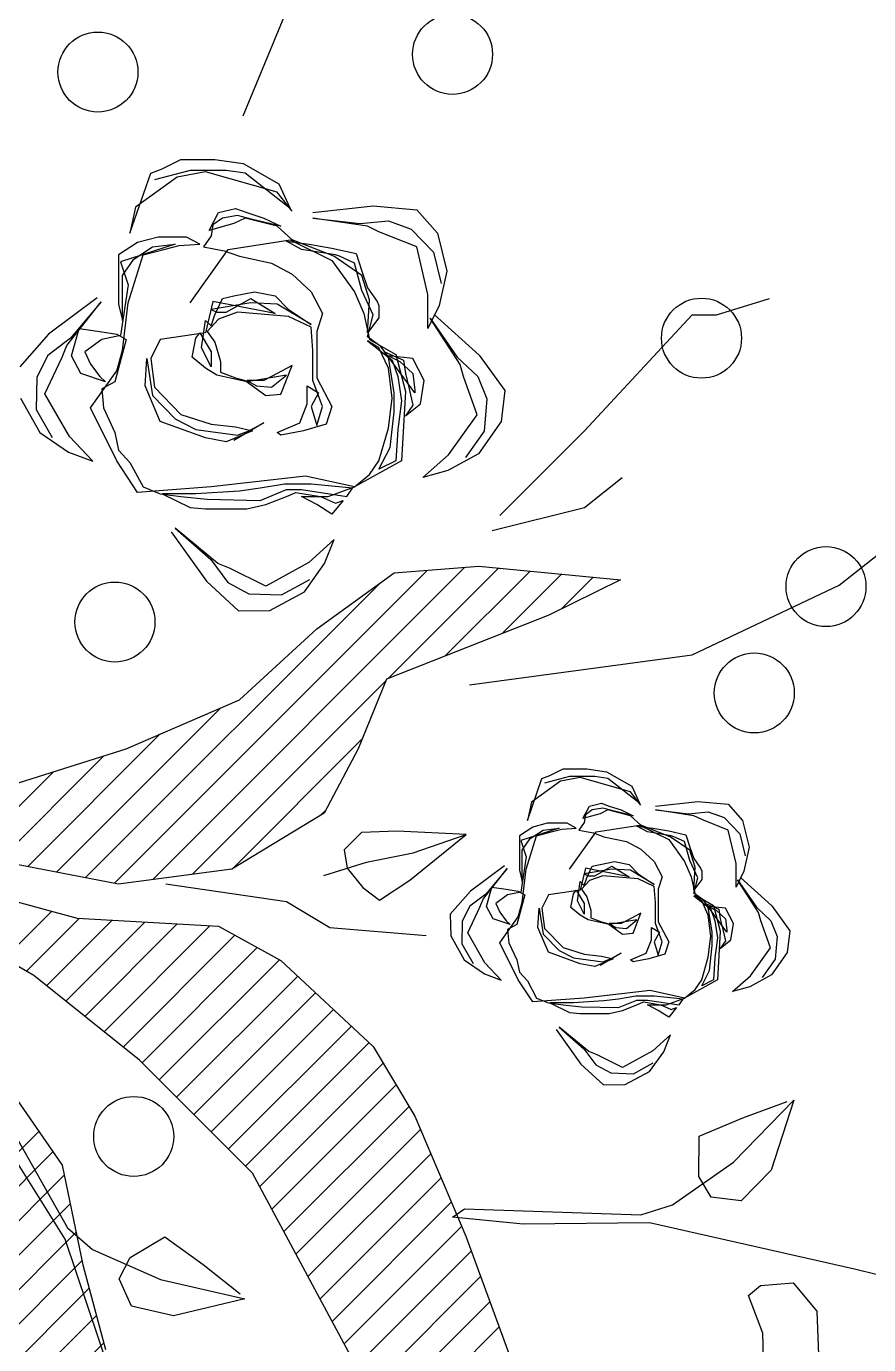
# Model space of a CAD drawing. Header units: inches. Extents: x 2744 to 7136, y -4349 to -2068.
# Drawn here: x 5935.361 to 5937.244, y -3870.864 to -3867.919 of the extents above; entities that cross this region are included whole.
import ezdxf

# ---------------------------------------------------------------- set-up
doc = ezdxf.new("R2010")
doc.units = ezdxf.units.IN
doc.header["$MEASUREMENT"] = 0
doc.layers.add('TREE', color=3, linetype='Continuous')

# ---------------------------------------------------------------- blocks, each defined once
blk = doc.blocks.new('06')
at = {"layer": 'TREE', "color": 97, "true_color": 0x446a2a}
for p, q in [((399.58479, 40.71918), (399.60926, 40.77834)), ((399.76026, 40.64535), (399.77984, 40.65142)), ((399.71133, 40.60237), (399.75117, 40.64535)), ((399.75117, 40.64535), (399.76026, 40.64535)), ((399.67987, 40.57102), (399.71133, 40.60237)), ((399.71133, 40.57406), (399.72531, 40.58518)), ((399.67707, 40.56546), (399.71133, 40.57406)), ((399.67218, 40.55232), (399.72461, 40.54726)), ((399.8057, 40.54524), (399.82038, 40.55687)), ((399.53712, 40.4348), (399.6531, 40.55078)), ((399.55128, 40.43618), (399.66701, 40.5519)), ((399.63845, 40.51056), (399.67951, 40.55161)), ((399.6596, 40.51892), (399.69117, 40.55048)), ((399.68075, 40.52728), (399.70283, 40.54936)), ((399.70266, 40.5364), (399.7145, 40.54823)), ((399.52639, 40.43686), (399.63565, 40.54612)), ((399.72461, 40.54726), (399.69804, 40.53411)), ((399.75117, 40.51945), (399.8057, 40.54524)), ((399.69804, 40.53411), (399.63792, 40.51035)), ((399.5834, 40.50276), (399.61206, 40.52906)), ((399.66868, 40.50832), (399.75117, 40.51945)), ((399.56603, 40.43813), (399.6377, 40.50981)), ((399.63792, 40.51035), (399.62744, 40.48456)), ((399.51566, 40.43892), (399.57652, 40.49978)), ((399.54145, 40.48456), (399.5834, 40.50276)), ((399.50494, 40.44098), (399.55392, 40.48997)), ((399.49951, 40.47141), (399.54145, 40.48456)), ((399.58098, 40.4403), (399.62894, 40.48825)), ((399.62744, 40.48456), (399.61485, 40.46079)), ((399.49421, 40.44305), (399.5331, 40.48194)), ((399.48348, 40.44511), (399.51448, 40.47611)), ((399.61485, 40.46079), (399.5806, 40.44006)), ((399.61338, 40.4599), (399.61551, 40.46203)), ((399.62871, 40.45364), (399.62228, 40.4472)), ((399.64193, 40.45403), (399.62871, 40.45364)), ((399.66743, 40.45289), (399.64193, 40.45403)), ((399.64653, 40.43588), (399.66743, 40.45289)), ((399.64779, 40.44605), (399.66743, 40.45289)), ((399.53865, 40.4345), (399.48343, 40.44512)), ((399.62228, 40.4472), (399.62339, 40.44038)), ((399.63051, 40.44257), (399.64779, 40.44605)), ((399.5806, 40.44006), (399.53865, 40.4345)), ((399.61471, 40.43761), (399.63051, 40.44257)), ((399.62339, 40.44038), (399.62911, 40.43325)), ((399.63527, 40.42854), (399.64653, 40.43588)), ((399.48622, 40.43197), (399.52327, 40.42186)), ((399.60087, 40.42793), (399.55613, 40.4345)), ((399.62911, 40.43325), (399.63527, 40.42854)), ((399.66903, 40.43182), (399.66155, 40.42334)), ((399.61695, 40.41832), (399.60087, 40.42793)), ((399.66884, 40.4263), (399.66601, 40.42073)), ((399.4964, 40.40687), (399.51394, 40.42441)), ((399.5045, 40.40218), (399.52413, 40.42181)), ((399.51194, 40.39683), (399.53622, 40.42111)), ((399.51904, 40.39114), (399.54831, 40.42041)), ((399.52327, 40.42186), (399.57571, 40.41883)), ((399.66155, 40.42334), (399.66174, 40.41527)), ((399.66601, 40.42073), (399.66585, 40.41233)), ((399.5072, 40.40062), (399.47574, 40.41883)), ((399.52614, 40.38545), (399.5604, 40.41971)), ((399.53324, 40.37977), (399.57249, 40.41901)), ((399.57571, 40.41883), (399.59878, 40.40619)), ((399.6526, 40.41529), (399.61695, 40.41832)), ((399.54034, 40.37408), (399.58177, 40.4155)), ((399.54734, 40.36828), (399.59003, 40.41098)), ((399.66174, 40.41527), (399.66674, 40.40637)), ((399.66585, 40.41233), (399.66999, 40.40505)), ((399.55373, 40.36189), (399.59829, 40.40645)), ((399.59878, 40.40619), (399.63303, 40.37433)), ((399.66674, 40.40637), (399.67422, 40.40125)), ((399.54634, 40.36927), (399.5072, 40.40062)), ((399.56012, 40.35549), (399.60502, 40.40038)), ((399.56652, 40.34909), (399.61164, 40.39422)), ((399.57291, 40.3427), (399.61827, 40.38806)), ((399.5793, 40.3363), (399.6249, 40.38189)), ((399.48902, 40.3718), (399.51768, 40.33034)), ((399.58569, 40.3299), (399.63152, 40.37573)), ((399.63303, 40.37433), (399.64841, 40.34854)), ((399.58829, 40.32731), (399.54634, 40.36927)), ((399.59095, 40.32237), (399.63672, 40.36814)), ((399.48753, 40.36402), (399.51968, 40.30709)), ((399.59542, 40.31405), (399.6415, 40.36013)), ((399.59989, 40.30573), (399.64628, 40.35212)), ((399.76654, 40.33149), (399.78886, 40.35438)), ((399.78886, 40.35438), (399.78052, 40.32853)), ((399.64841, 40.34854), (399.66729, 40.30405)), ((399.75384, 40.34112), (399.77004, 40.34785)), ((399.47713, 40.31086), (399.50907, 40.3428)), ((399.51881, 40.30287), (399.49395, 40.34249)), ((399.60436, 40.29741), (399.65052, 40.34357)), ((399.75368, 40.32613), (399.75384, 40.34112)), ((399.47848, 40.29942), (399.51429, 40.33524)), ((399.60883, 40.2891), (399.65433, 40.33459)), ((399.51768, 40.33034), (399.52537, 40.29343)), ((399.74388, 40.31567), (399.76654, 40.33149)), ((399.78052, 40.32853), (399.76936, 40.31709)), ((399.47983, 40.28798), (399.51846, 40.32661)), ((399.62744, 40.25449), (399.58829, 40.32731)), ((399.61331, 40.28078), (399.65814, 40.32561)), ((399.75827, 40.31848), (399.75368, 40.32613)), ((399.76936, 40.31709), (399.75827, 40.31848)), ((399.48118, 40.27654), (399.52066, 40.31603)), ((399.61778, 40.27246), (399.66195, 40.31663)), ((399.66233, 40.31112), (399.66689, 40.31415)), ((399.66689, 40.31415), (399.73223, 40.31196)), ((399.73223, 40.31196), (399.74388, 40.31567)), ((399.68862, 40.30842), (399.66233, 40.31112)), ((399.73539, 40.30902), (399.68862, 40.30842)), ((399.81139, 40.29182), (399.73539, 40.30902)), ((399.48133, 40.26391), (399.52287, 40.30545)), ((399.51968, 40.30709), (399.5289, 40.29908)), ((399.54294, 40.29616), (399.55582, 40.30382)), ((399.55582, 40.30382), (399.57, 40.29349)), ((399.62225, 40.26414), (399.66576, 40.30765)), ((399.66729, 40.30405), (399.68546, 40.25449)), ((399.5437, 40.22902), (399.51881, 40.30287)), ((399.5289, 40.29908), (399.55422, 40.28797)), ((399.62672, 40.25583), (399.66934, 40.29844)), ((399.48133, 40.25112), (399.52507, 40.29486)), ((399.52537, 40.29343), (399.53376, 40.26208)), ((399.5388, 40.28826), (399.54294, 40.29616)), ((399.57, 40.29349), (399.58367, 40.28269)), ((399.63147, 40.24779), (399.67277, 40.28909)), ((399.85147, 40.28185), (399.81139, 40.29182)), ((399.48133, 40.23833), (399.52771, 40.2847)), ((399.54338, 40.27806), (399.5388, 40.28826)), ((399.55422, 40.28797), (399.58537, 40.28083)), ((399.7721, 40.282), (399.77652, 40.28572)), ((399.77652, 40.28572), (399.7887, 40.28668)), ((399.7887, 40.28668), (399.79743, 40.27627)), ((399.58537, 40.28083), (399.55896, 40.27449)), ((399.63628, 40.23981), (399.6762, 40.27973)), ((399.77739, 40.26808), (399.7721, 40.282)), ((399.48084, 40.22505), (399.53041, 40.27462)), ((399.55896, 40.27449), (399.54338, 40.27806)), ((399.79743, 40.27627), (399.79803, 40.26001)), ((399.64109, 40.23182), (399.67964, 40.27037)), ((399.47964, 40.21106), (399.53311, 40.26453)), ((399.77765, 40.25887), (399.77739, 40.26808))]:
    blk.add_line(p, q, dxfattribs=at)
at = {"layer": 'TREE', "color": 30, "true_color": 0xef731a}
for p, q in [((399.55054, 40.69794), (399.55473, 40.69946)), ((399.56522, 40.69895), (399.55194, 40.69541)), ((399.55473, 40.69946), (399.56172, 40.703)), ((399.56172, 40.703), (399.57431, 40.703)), ((399.5785, 40.69895), (399.56522, 40.69895)), ((399.57431, 40.703), (399.58479, 40.70148)), ((399.58549, 40.69794), (399.5785, 40.69895)), ((399.58479, 40.70148), (399.59808, 40.69389)), ((399.54285, 40.67569), (399.55054, 40.69794)), ((399.56033, 40.69642), (399.54495, 40.6853)), ((399.57081, 40.69844), (399.56033, 40.69642)), ((399.59738, 40.69086), (399.57081, 40.69844)), ((399.60227, 40.68479), (399.58549, 40.69794)), ((399.60297, 40.68378), (399.59738, 40.69086)), ((399.59808, 40.69389), (399.60227, 40.68479)), ((399.54495, 40.6853), (399.54285, 40.67569)), ((399.57571, 40.68328), (399.582, 40.68479)), ((399.582, 40.68479), (399.58619, 40.68328)), ((399.61066, 40.68328), (399.63303, 40.6858)), ((399.63303, 40.6858), (399.64911, 40.68429)), ((399.64911, 40.68429), (399.6568, 40.67569)), ((399.57221, 40.6767), (399.57571, 40.68328)), ((399.5771, 40.68125), (399.57361, 40.67872)), ((399.5827, 40.68226), (399.5771, 40.68125)), ((399.58549, 40.68125), (399.5813, 40.67923)), ((399.58829, 40.68075), (399.5827, 40.68226)), ((399.59738, 40.67822), (399.58549, 40.68125)), ((399.58619, 40.68328), (399.59248, 40.68125)), ((399.59878, 40.67822), (399.58829, 40.68075)), ((399.59248, 40.68125), (399.59878, 40.67822)), ((399.61066, 40.68125), (399.62814, 40.67923)), ((399.63093, 40.67822), (399.61066, 40.68125)), ((399.62814, 40.67923), (399.63862, 40.68024)), ((399.63862, 40.68024), (399.64701, 40.67721)), ((399.57291, 40.67468), (399.57011, 40.67063)), ((399.5813, 40.67923), (399.57221, 40.6767)), ((399.57361, 40.67872), (399.57291, 40.67468)), ((399.60297, 40.67316), (399.59738, 40.67822)), ((399.63513, 40.6762), (399.63093, 40.67822)), ((399.64911, 40.67063), (399.63513, 40.6762)), ((399.64701, 40.67721), (399.6554, 40.66861)), ((399.6568, 40.67569), (399.66029, 40.66153)), ((399.54565, 40.67215), (399.53865, 40.6676)), ((399.55963, 40.67165), (399.53935, 40.66507)), ((399.54425, 40.66608), (399.55124, 40.67063)), ((399.55334, 40.67417), (399.54565, 40.67215)), ((399.54774, 40.6676), (399.55543, 40.66962)), ((399.55124, 40.67063), (399.55963, 40.67165)), ((399.56382, 40.67417), (399.55334, 40.67417)), ((399.55543, 40.66962), (399.56103, 40.67114)), ((399.56103, 40.67114), (399.56872, 40.67165)), ((399.56872, 40.67165), (399.56382, 40.67417)), ((399.56522, 40.6499), (399.5792, 40.66962)), ((399.57011, 40.67063), (399.5778, 40.66912)), ((399.5792, 40.66962), (399.60227, 40.67316)), ((399.60087, 40.67266), (399.60926, 40.67165)), ((399.60647, 40.66962), (399.60087, 40.67266)), ((399.60227, 40.67316), (399.61765, 40.66558)), ((399.61835, 40.6671), (399.60297, 40.67316)), ((399.61905, 40.6676), (399.60647, 40.66962)), ((399.60926, 40.67165), (399.61765, 40.67013)), ((399.61765, 40.67013), (399.62674, 40.66811)), ((399.6533, 40.65294), (399.64911, 40.67063)), ((399.53865, 40.6676), (399.53865, 40.66153)), ((399.53935, 40.66507), (399.54215, 40.65648)), ((399.54005, 40.66002), (399.54425, 40.66608)), ((399.54215, 40.6499), (399.54774, 40.6676)), ((399.5778, 40.66912), (399.5834, 40.6671)), ((399.5834, 40.6671), (399.59528, 40.66457)), ((399.61765, 40.66558), (399.62604, 40.65395)), ((399.62884, 40.66002), (399.61835, 40.6671)), ((399.62045, 40.6671), (399.61905, 40.6676)), ((399.62604, 40.66457), (399.62045, 40.6671)), ((399.62674, 40.66811), (399.62884, 40.66153)), ((399.6554, 40.66861), (399.6582, 40.65698)), ((399.53865, 40.66153), (399.53865, 40.6494)), ((399.54005, 40.64333), (399.54005, 40.66002)), ((399.59528, 40.66457), (399.60297, 40.66052)), ((399.60297, 40.66052), (399.60996, 40.65395)), ((399.62884, 40.65445), (399.62604, 40.66457)), ((399.62884, 40.66153), (399.63093, 40.65547)), ((399.63163, 40.65091), (399.62884, 40.66002)), ((399.66029, 40.66153), (399.6575, 40.64889)), ((399.54215, 40.65648), (399.53935, 40.63777)), ((399.63093, 40.65547), (399.63443, 40.65041)), ((399.53073, 40.65166), (399.51269, 40.6382)), ((399.51941, 40.6341), (399.53212, 40.65018)), ((399.53212, 40.65018), (399.52076, 40.63675)), ((399.57361, 40.65041), (399.57081, 40.63878)), ((399.59668, 40.64586), (399.57361, 40.65041)), ((399.57431, 40.64535), (399.5771, 40.65142)), ((399.5771, 40.65142), (399.5813, 40.65243)), ((399.5785, 40.64636), (399.58759, 40.65142)), ((399.5813, 40.65243), (399.58899, 40.65395)), ((399.58759, 40.65142), (399.59668, 40.64586)), ((399.58899, 40.65395), (399.59668, 40.65243)), ((399.59668, 40.65243), (399.60157, 40.64738)), ((399.60996, 40.65395), (399.61416, 40.64586)), ((399.62604, 40.65395), (399.62953, 40.64586)), ((399.63303, 40.64535), (399.62884, 40.65445)), ((399.63093, 40.63878), (399.63163, 40.65091)), ((399.63443, 40.65041), (399.63513, 40.64889)), ((399.6533, 40.6403), (399.6533, 40.65294)), ((399.53865, 40.6494), (399.54005, 40.64333)), ((399.54005, 40.63221), (399.54215, 40.6499)), ((399.58759, 40.6499), (399.57291, 40.64738)), ((399.57291, 40.64738), (399.57501, 40.64636)), ((399.57291, 40.64131), (399.57431, 40.64535)), ((399.57501, 40.64636), (399.5785, 40.64636)), ((399.5827, 40.64636), (399.57571, 40.64384)), ((399.60157, 40.64485), (399.5827, 40.64636)), ((399.59738, 40.6494), (399.58759, 40.6499)), ((399.60996, 40.64181), (399.59738, 40.6494)), ((399.60157, 40.64738), (399.60996, 40.64181)), ((399.61416, 40.64586), (399.61206, 40.63929)), ((399.62953, 40.64586), (399.63163, 40.63625)), ((399.63093, 40.63726), (399.63303, 40.64535)), ((399.63513, 40.64889), (399.63513, 40.64434)), ((399.6575, 40.64889), (399.6533, 40.6403)), ((399.65564, 40.64557), (399.67229, 40.63041)), ((399.52118, 40.63018), (399.52397, 40.6403)), ((399.52397, 40.6403), (399.53166, 40.63929)), ((399.56941, 40.63322), (399.57081, 40.64333)), ((399.57081, 40.64333), (399.57291, 40.64131)), ((399.57571, 40.64384), (399.57151, 40.63929)), ((399.60996, 40.6408), (399.60157, 40.64485)), ((399.61066, 40.63221), (399.60996, 40.6408)), ((399.63513, 40.64434), (399.63093, 40.63878)), ((399.65412, 40.64423), (399.66412, 40.62976)), ((399.66521, 40.62699), (399.65412, 40.64423)), ((399.51269, 40.6382), (399.502, 40.62609)), ((399.52076, 40.63675), (399.51242, 40.63031)), ((399.53236, 40.63625), (399.52607, 40.6317)), ((399.53166, 40.63929), (399.53796, 40.63827)), ((399.53935, 40.63777), (399.53236, 40.63625)), ((399.54145, 40.63625), (399.53726, 40.62058)), ((399.53796, 40.63827), (399.54145, 40.63625)), ((399.55403, 40.63625), (399.55054, 40.62917)), ((399.57081, 40.63878), (399.55403, 40.63625)), ((399.56592, 40.62968), (399.56732, 40.63676)), ((399.56732, 40.63676), (399.56872, 40.63878)), ((399.56872, 40.63878), (399.57291, 40.6317)), ((399.57151, 40.63929), (399.57431, 40.63524)), ((399.61206, 40.63929), (399.61206, 40.62209)), ((399.63583, 40.63372), (399.63093, 40.63726)), ((399.63093, 40.63575), (399.64002, 40.62867)), ((399.63513, 40.63322), (399.63093, 40.63575)), ((399.63163, 40.63625), (399.64142, 40.63069)), ((399.51773, 40.62975), (399.51941, 40.6341)), ((399.52607, 40.6317), (399.52817, 40.62715)), ((399.53796, 40.62462), (399.54005, 40.63221)), ((399.57291, 40.62614), (399.56941, 40.63322)), ((399.57291, 40.6317), (399.57291, 40.62614)), ((399.57431, 40.63524), (399.5764, 40.62816)), ((399.61066, 40.62108), (399.61066, 40.63221)), ((399.63862, 40.62563), (399.63513, 40.63322)), ((399.64841, 40.61653), (399.63583, 40.63372)), ((399.63722, 40.6317), (399.64422, 40.62867)), ((399.63862, 40.62968), (399.63722, 40.6317)), ((399.64142, 40.63069), (399.64491, 40.61704)), ((399.51242, 40.63031), (399.50837, 40.62236)), ((399.51134, 40.61613), (399.51773, 40.62975)), ((399.52467, 40.62361), (399.52118, 40.63018)), ((399.52817, 40.62715), (399.53166, 40.6226)), ((399.54844, 40.61906), (399.54914, 40.62917)), ((399.54914, 40.62917), (399.55124, 40.61552)), ((399.55054, 40.62917), (399.55194, 40.61855)), ((399.57081, 40.62563), (399.56592, 40.62968)), ((399.57501, 40.6231), (399.57081, 40.62563)), ((399.5764, 40.62816), (399.5764, 40.62412)), ((399.60297, 40.62664), (399.59528, 40.6226)), ((399.59878, 40.61603), (399.60297, 40.62664)), ((399.63862, 40.63018), (399.64282, 40.62816)), ((399.64771, 40.62917), (399.63862, 40.63018)), ((399.64072, 40.61653), (399.63862, 40.62968)), ((399.64002, 40.61451), (399.63862, 40.62563)), ((399.64002, 40.62867), (399.64212, 40.6226)), ((399.64282, 40.62816), (399.64771, 40.62361)), ((399.64422, 40.62867), (399.64491, 40.62361)), ((399.65191, 40.62108), (399.64771, 40.62917)), ((399.66412, 40.62976), (399.6718, 40.62254)), ((399.66645, 40.6225), (399.66521, 40.62699)), ((399.67229, 40.63041), (399.68175, 40.61732)), ((399.50837, 40.62236), (399.50814, 40.61035)), ((399.53376, 40.62058), (399.52467, 40.62361)), ((399.52817, 40.61097), (399.53796, 40.62462)), ((399.53166, 40.6226), (399.53376, 40.62058)), ((399.58619, 40.62058), (399.57501, 40.6231)), ((399.5764, 40.62412), (399.582, 40.62209)), ((399.582, 40.62209), (399.58549, 40.62108)), ((399.58549, 40.62108), (399.59318, 40.61552)), ((399.60087, 40.6231), (399.58619, 40.62058)), ((399.58619, 40.62108), (399.58969, 40.61906)), ((399.59248, 40.62108), (399.58619, 40.62108)), ((399.59528, 40.6226), (399.59248, 40.62108)), ((399.59528, 40.61855), (399.60087, 40.6231)), ((399.61416, 40.61148), (399.61066, 40.62108)), ((399.61206, 40.62209), (399.61765, 40.61148)), ((399.64212, 40.6226), (399.64352, 40.6135)), ((399.64491, 40.62361), (399.64631, 40.61805)), ((399.64771, 40.62361), (399.64841, 40.61754)), ((399.65051, 40.61249), (399.65191, 40.62108)), ((399.67149, 40.60832), (399.66645, 40.6225)), ((399.6718, 40.62254), (399.67505, 40.61423)), ((399.52039, 40.60035), (399.51134, 40.61613)), ((399.53726, 40.62058), (399.53236, 40.61805)), ((399.53236, 40.61805), (399.53306, 40.61097)), ((399.55403, 40.60591), (399.54844, 40.61906)), ((399.55194, 40.61855), (399.56172, 40.60844)), ((399.58969, 40.61906), (399.59528, 40.61855)), ((399.59318, 40.61552), (399.59878, 40.61603)), ((399.60856, 40.61906), (399.61276, 40.61653)), ((399.60856, 40.61249), (399.60856, 40.61906)), ((399.61276, 40.61653), (399.60996, 40.61148)), ((399.64072, 40.60945), (399.64072, 40.61653)), ((399.64491, 40.61704), (399.64352, 40.59125)), ((399.64631, 40.61805), (399.64771, 40.61198)), ((399.64841, 40.61754), (399.64841, 40.61653)), ((399.68175, 40.61732), (399.68036, 40.60587)), ((399.50227, 40.61456), (399.50941, 40.60184)), ((399.53796, 40.59125), (399.52817, 40.61097)), ((399.53306, 40.61097), (399.53726, 40.60187)), ((399.55124, 40.61552), (399.55963, 40.60692)), ((399.60577, 40.60541), (399.60856, 40.61249)), ((399.60996, 40.61148), (399.61206, 40.6044)), ((399.61206, 40.6044), (399.61416, 40.61148)), ((399.61765, 40.61148), (399.61555, 40.6049)), ((399.63862, 40.60338), (399.64002, 40.61451)), ((399.64352, 40.6135), (399.64212, 40.60288)), ((399.64491, 40.60794), (399.65051, 40.61249)), ((399.64771, 40.61198), (399.64491, 40.60794)), ((399.67505, 40.61423), (399.67411, 40.60226)), ((399.50814, 40.61035), (399.51405, 40.59996)), ((399.55963, 40.60692), (399.56732, 40.60288)), ((399.56172, 40.60844), (399.57291, 40.6049)), ((399.63932, 40.59631), (399.64072, 40.60945)), ((399.66095, 40.5935), (399.67149, 40.60832)), ((399.50941, 40.60184), (399.5201, 40.59453)), ((399.53726, 40.60187), (399.53865, 40.59529)), ((399.57081, 40.59985), (399.55403, 40.60591)), ((399.56732, 40.60288), (399.5827, 40.60086)), ((399.57291, 40.6049), (399.582, 40.60389)), ((399.58829, 40.60237), (399.5785, 40.59833)), ((399.59248, 40.60541), (399.5813, 40.59883)), ((399.582, 40.60389), (399.58829, 40.60237)), ((399.5827, 40.60086), (399.58689, 40.60237)), ((399.58689, 40.60237), (399.59248, 40.60541)), ((399.59738, 40.60187), (399.60577, 40.60541)), ((399.59878, 40.60086), (399.59738, 40.60187)), ((399.60716, 40.60237), (399.59878, 40.60086)), ((399.61555, 40.6049), (399.60716, 40.60237)), ((399.63513, 40.59125), (399.63862, 40.60338)), ((399.64212, 40.60288), (399.64142, 40.59125)), ((399.67411, 40.60226), (399.66721, 40.59249)), ((399.68036, 40.60587), (399.67202, 40.59391)), ((399.52904, 40.59113), (399.52039, 40.60035)), ((399.5785, 40.59833), (399.57081, 40.59985)), ((399.63513, 40.58822), (399.63932, 40.59631)), ((399.5201, 40.59453), (399.52904, 40.59113)), ((399.53865, 40.59529), (399.54285, 40.59074)), ((399.65144, 40.58517), (399.66095, 40.5935)), ((399.67202, 40.59391), (399.66067, 40.58768)), ((399.54565, 40.57962), (399.53796, 40.59125)), ((399.54285, 40.59074), (399.54774, 40.58164)), ((399.64352, 40.59125), (399.62604, 40.58164)), ((399.63163, 40.58619), (399.63513, 40.59125)), ((399.64142, 40.59125), (399.63513, 40.58822)), ((399.66067, 40.58768), (399.65144, 40.58517)), ((399.57291, 40.58164), (399.54565, 40.57962)), ((399.54774, 40.58164), (399.55403, 40.57911)), ((399.60786, 40.58569), (399.57291, 40.58164)), ((399.60017, 40.58265), (399.59109, 40.58114)), ((399.60996, 40.58265), (399.60017, 40.58265)), ((399.62604, 40.58164), (399.60786, 40.58569)), ((399.62534, 40.58114), (399.60996, 40.58265)), ((399.61625, 40.5781), (399.62604, 40.58164)), ((399.62604, 40.58164), (399.63163, 40.58619)), ((399.55403, 40.57911), (399.56172, 40.5781)), ((399.55473, 40.57911), (399.56522, 40.57406)), ((399.56732, 40.57911), (399.55473, 40.57911)), ((399.56172, 40.5781), (399.57151, 40.57709)), ((399.5834, 40.58013), (399.56732, 40.57911)), ((399.57151, 40.57709), (399.59109, 40.57659)), ((399.59109, 40.58114), (399.5834, 40.58013)), ((399.59109, 40.57659), (399.60087, 40.58063)), ((399.59318, 40.57507), (399.60087, 40.5781)), ((399.60087, 40.58063), (399.60647, 40.58063)), ((399.60087, 40.5781), (399.60437, 40.57962)), ((399.60437, 40.57962), (399.61346, 40.5781)), ((399.60647, 40.58063), (399.62324, 40.5781)), ((399.60647, 40.5781), (399.61625, 40.5781)), ((399.61206, 40.57507), (399.60647, 40.5781)), ((399.61346, 40.5781), (399.61905, 40.57557)), ((399.62324, 40.5781), (399.62534, 40.58114)), ((399.56522, 40.57406), (399.57081, 40.57355)), ((399.57081, 40.57355), (399.5771, 40.57355)), ((399.5771, 40.57355), (399.58619, 40.57355)), ((399.58619, 40.57355), (399.59318, 40.57507)), ((399.61765, 40.57153), (399.61206, 40.57507)), ((399.62185, 40.57659), (399.61765, 40.57153)), ((399.61905, 40.57557), (399.62185, 40.57659)), ((399.55809, 40.56499), (399.5712, 40.54669)), ((399.55959, 40.56634), (399.5728, 40.55473)), ((399.57543, 40.55333), (399.55959, 40.56634)), ((399.61857, 40.56214), (399.60918, 40.55367)), ((399.615, 40.55326), (399.61857, 40.56214)), ((399.5728, 40.55473), (399.57908, 40.54627)), ((399.57974, 40.55157), (399.57543, 40.55333)), ((399.60918, 40.55367), (399.59324, 40.54492)), ((399.60749, 40.54272), (399.615, 40.55326)), ((399.64072, 40.54979), (399.67218, 40.55232)), ((399.59324, 40.54492), (399.57974, 40.55157)), ((399.61206, 40.52906), (399.64072, 40.54979)), ((399.5712, 40.54669), (399.5831, 40.53577)), ((399.57908, 40.54627), (399.58695, 40.54207)), ((399.59464, 40.53582), (399.60749, 40.54272)), ((399.59895, 40.54161), (399.60946, 40.54732)), ((399.58695, 40.54207), (399.59895, 40.54161)), ((399.5831, 40.53577), (399.59464, 40.53582)), ((399.69553, 40.47364), (399.69846, 40.4747)), ((399.7058, 40.47435), (399.69651, 40.47187)), ((399.69846, 40.4747), (399.70336, 40.47718)), ((399.70336, 40.47718), (399.71217, 40.47718)), ((399.7151, 40.47435), (399.7058, 40.47435)), ((399.71217, 40.47718), (399.71951, 40.47612)), ((399.72, 40.47364), (399.7151, 40.47435)), ((399.71951, 40.47612), (399.7288, 40.47081)), ((399.69015, 40.45806), (399.69553, 40.47364)), ((399.70238, 40.47258), (399.69161, 40.46479)), ((399.70972, 40.47399), (399.70238, 40.47258)), ((399.72831, 40.46868), (399.70972, 40.47399)), ((399.73174, 40.46444), (399.72, 40.47364)), ((399.7288, 40.47081), (399.73174, 40.46444)), ((399.69161, 40.46479), (399.69015, 40.45806)), ((399.71314, 40.46337), (399.71755, 40.46444)), ((399.71755, 40.46444), (399.72049, 40.46337)), ((399.73223, 40.46373), (399.72831, 40.46868)), ((399.73761, 40.46337), (399.75327, 40.46514)), ((399.75327, 40.46514), (399.76453, 40.46408)), ((399.7107, 40.45877), (399.71314, 40.46337)), ((399.71706, 40.46054), (399.7107, 40.45877)), ((399.71168, 40.46019), (399.71119, 40.45736)), ((399.71412, 40.46196), (399.71168, 40.46019)), ((399.71804, 40.46267), (399.71412, 40.46196)), ((399.72, 40.46196), (399.71706, 40.46054)), ((399.72195, 40.4616), (399.71804, 40.46267)), ((399.72831, 40.45983), (399.72, 40.46196)), ((399.72049, 40.46337), (399.72489, 40.46196)), ((399.72929, 40.45983), (399.72195, 40.4616)), ((399.72489, 40.46196), (399.72929, 40.45983)), ((399.73223, 40.45629), (399.72831, 40.45983)), ((399.73761, 40.46196), (399.74985, 40.46054)), ((399.7518, 40.45983), (399.73761, 40.46196)), ((399.74985, 40.46054), (399.75719, 40.46125)), ((399.75474, 40.45842), (399.7518, 40.45983)), ((399.75719, 40.46125), (399.76306, 40.45913)), ((399.76453, 40.46408), (399.76991, 40.45806)), ((399.6921, 40.45559), (399.68721, 40.4524)), ((399.70189, 40.45523), (399.6877, 40.45063)), ((399.69749, 40.457), (399.6921, 40.45559)), ((399.69602, 40.45452), (399.70189, 40.45523)), ((399.70483, 40.457), (399.69749, 40.457)), ((399.69895, 40.45382), (399.70287, 40.45488)), ((399.70287, 40.45488), (399.70825, 40.45523)), ((399.70825, 40.45523), (399.70483, 40.457)), ((399.71119, 40.45736), (399.70923, 40.45452)), ((399.71559, 40.45382), (399.73174, 40.45629)), ((399.73076, 40.45594), (399.73663, 40.45523)), ((399.73468, 40.45382), (399.73076, 40.45594)), ((399.73174, 40.45629), (399.74251, 40.45099)), ((399.743, 40.45205), (399.73223, 40.45629)), ((399.73663, 40.45523), (399.74251, 40.45417)), ((399.76453, 40.45452), (399.75474, 40.45842)), ((399.76306, 40.45913), (399.76893, 40.45311)), ((399.76991, 40.45806), (399.77236, 40.44815)), ((399.68721, 40.4524), (399.68721, 40.44815)), ((399.6877, 40.45063), (399.68966, 40.44461)), ((399.68819, 40.44709), (399.69112, 40.45134)), ((399.68966, 40.44001), (399.69357, 40.4524)), ((399.69112, 40.45134), (399.69602, 40.45452)), ((399.69357, 40.4524), (399.69895, 40.45382)), ((399.7058, 40.44001), (399.71559, 40.45382)), ((399.70923, 40.45452), (399.71461, 40.45346)), ((399.71461, 40.45346), (399.71853, 40.45205)), ((399.71853, 40.45205), (399.72685, 40.45028)), ((399.72685, 40.45028), (399.73223, 40.44745)), ((399.74348, 40.4524), (399.73468, 40.45382)), ((399.74251, 40.45417), (399.74887, 40.45276)), ((399.74251, 40.45099), (399.74838, 40.44284)), ((399.75034, 40.44709), (399.743, 40.45205)), ((399.74446, 40.45205), (399.74348, 40.4524)), ((399.74838, 40.45028), (399.74446, 40.45205)), ((399.75034, 40.4432), (399.74838, 40.45028)), ((399.74887, 40.45276), (399.75034, 40.44815)), ((399.76746, 40.44214), (399.76453, 40.45452)), ((399.76893, 40.45311), (399.77089, 40.44497)), ((399.68721, 40.44815), (399.68721, 40.43966)), ((399.68819, 40.43541), (399.68819, 40.44709)), ((399.73223, 40.44745), (399.73712, 40.44284)), ((399.75034, 40.44815), (399.7518, 40.44391)), ((399.75229, 40.44072), (399.75034, 40.44709)), ((399.77236, 40.44815), (399.7704, 40.43931)), ((399.68166, 40.44124), (399.66903, 40.43182)), ((399.67374, 40.42895), (399.68263, 40.44021)), ((399.68263, 40.44021), (399.67468, 40.4308)), ((399.68966, 40.44461), (399.6877, 40.43152)), ((399.68819, 40.42762), (399.68966, 40.44001)), ((399.71168, 40.44037), (399.70972, 40.43223)), ((399.72146, 40.44001), (399.71119, 40.43824)), ((399.72783, 40.43718), (399.71168, 40.44037)), ((399.71217, 40.43683), (399.71412, 40.44107)), ((399.71412, 40.44107), (399.71706, 40.44178)), ((399.7151, 40.43754), (399.72146, 40.44107)), ((399.71706, 40.44178), (399.72244, 40.44284)), ((399.72146, 40.44107), (399.72783, 40.43718)), ((399.72831, 40.43966), (399.72146, 40.44001)), ((399.72244, 40.44284), (399.72783, 40.44178)), ((399.72783, 40.44178), (399.73125, 40.43824)), ((399.73712, 40.44284), (399.74006, 40.43718)), ((399.74838, 40.44284), (399.75083, 40.43718)), ((399.75327, 40.43683), (399.75034, 40.4432)), ((399.7518, 40.44391), (399.75425, 40.44037)), ((399.7518, 40.43223), (399.75229, 40.44072)), ((399.75425, 40.44037), (399.75474, 40.43931)), ((399.76746, 40.43329), (399.76746, 40.44214)), ((399.68721, 40.43966), (399.68819, 40.43541)), ((399.70874, 40.42833), (399.70972, 40.43541)), ((399.70972, 40.43541), (399.71119, 40.434)), ((399.71314, 40.43577), (399.71021, 40.43258)), ((399.71119, 40.43824), (399.71266, 40.43754)), ((399.71119, 40.434), (399.71217, 40.43683)), ((399.71266, 40.43754), (399.7151, 40.43754)), ((399.71804, 40.43754), (399.71314, 40.43577)), ((399.73125, 40.43647), (399.71804, 40.43754)), ((399.73712, 40.43435), (399.72831, 40.43966)), ((399.73125, 40.43824), (399.73712, 40.43435)), ((399.73712, 40.43364), (399.73125, 40.43647)), ((399.74006, 40.43718), (399.73859, 40.43258)), ((399.75083, 40.43718), (399.75229, 40.43046)), ((399.7518, 40.43116), (399.75327, 40.43683)), ((399.75474, 40.43612), (399.7518, 40.43223)), ((399.75474, 40.43931), (399.75474, 40.43612)), ((399.7704, 40.43931), (399.76746, 40.43329)), ((399.76803, 40.43604), (399.77504, 40.42591)), ((399.77579, 40.42397), (399.76803, 40.43604)), ((399.7691, 40.43698), (399.78075, 40.42637)), ((399.67468, 40.4308), (399.66884, 40.4263)), ((399.67497, 40.42621), (399.67693, 40.43329)), ((399.67693, 40.43329), (399.68232, 40.43258)), ((399.6828, 40.43046), (399.6784, 40.42727)), ((399.68232, 40.43258), (399.68672, 40.43187)), ((399.6877, 40.43152), (399.6828, 40.43046)), ((399.68917, 40.43046), (399.68623, 40.41948)), ((399.68672, 40.43187), (399.68917, 40.43046)), ((399.69797, 40.43046), (399.69553, 40.4255)), ((399.70972, 40.43223), (399.69797, 40.43046)), ((399.70629, 40.42586), (399.70727, 40.43081)), ((399.70727, 40.43081), (399.70825, 40.43223)), ((399.70825, 40.43223), (399.71119, 40.42727)), ((399.71021, 40.43258), (399.71217, 40.42975)), ((399.73761, 40.42762), (399.73712, 40.43364)), ((399.73859, 40.43258), (399.73859, 40.42055)), ((399.75523, 40.42869), (399.7518, 40.43116)), ((399.75229, 40.43046), (399.75914, 40.42656)), ((399.66809, 40.41637), (399.67256, 40.42591)), ((399.67256, 40.42591), (399.67374, 40.42895)), ((399.67742, 40.42161), (399.67497, 40.42621)), ((399.6784, 40.42727), (399.67987, 40.42409)), ((399.68672, 40.42232), (399.68819, 40.42762)), ((399.69406, 40.41842), (399.69455, 40.4255)), ((399.69455, 40.4255), (399.69602, 40.41594)), ((399.69553, 40.4255), (399.69651, 40.41807)), ((399.70972, 40.42302), (399.70629, 40.42586)), ((399.71119, 40.42338), (399.70874, 40.42833)), ((399.71119, 40.42727), (399.71119, 40.42338)), ((399.71217, 40.42975), (399.71363, 40.42479)), ((399.73761, 40.41984), (399.73761, 40.42762)), ((399.7518, 40.4301), (399.75817, 40.42515)), ((399.75474, 40.42833), (399.7518, 40.4301)), ((399.75719, 40.42302), (399.75474, 40.42833)), ((399.76404, 40.41665), (399.75523, 40.42869)), ((399.75621, 40.42727), (399.7611, 40.42515)), ((399.75719, 40.42586), (399.75621, 40.42727)), ((399.75719, 40.42621), (399.76012, 40.42479)), ((399.76355, 40.4255), (399.75719, 40.42621)), ((399.75865, 40.41665), (399.75719, 40.42586)), ((399.75914, 40.42656), (399.76159, 40.41701)), ((399.76648, 40.41984), (399.76355, 40.4255)), ((399.77504, 40.42591), (399.78041, 40.42086)), ((399.78075, 40.42637), (399.78738, 40.41721)), ((399.68378, 40.41948), (399.67742, 40.42161)), ((399.67987, 40.42409), (399.68232, 40.4209)), ((399.67987, 40.41276), (399.68672, 40.42232)), ((399.68232, 40.4209), (399.68378, 40.41948)), ((399.71266, 40.42125), (399.70972, 40.42302)), ((399.72049, 40.41948), (399.71266, 40.42125)), ((399.71363, 40.42479), (399.71363, 40.42196)), ((399.71363, 40.42196), (399.71755, 40.42055)), ((399.71755, 40.42055), (399.72, 40.41984)), ((399.73076, 40.42125), (399.72049, 40.41948)), ((399.72685, 40.4209), (399.72489, 40.41984)), ((399.73223, 40.42373), (399.72685, 40.4209)), ((399.72685, 40.41807), (399.73076, 40.42125)), ((399.72929, 40.4163), (399.73223, 40.42373)), ((399.73859, 40.42055), (399.74251, 40.41311)), ((399.75817, 40.41524), (399.75719, 40.42302)), ((399.75817, 40.42515), (399.75963, 40.4209)), ((399.75963, 40.4209), (399.76061, 40.41453)), ((399.76012, 40.42479), (399.76355, 40.42161)), ((399.7611, 40.42515), (399.76159, 40.42161)), ((399.76159, 40.42161), (399.76257, 40.41771)), ((399.76355, 40.42161), (399.76404, 40.41736)), ((399.77667, 40.42083), (399.77579, 40.42397)), ((399.78019, 40.41091), (399.77667, 40.42083)), ((399.78041, 40.42086), (399.78268, 40.41504)), ((399.67442, 40.40533), (399.66809, 40.41637)), ((399.68623, 40.41948), (399.6828, 40.41771)), ((399.6828, 40.41771), (399.68329, 40.41276)), ((399.69797, 40.40922), (399.69406, 40.41842)), ((399.69602, 40.41594), (399.70189, 40.40993)), ((399.69651, 40.41807), (399.70336, 40.41099)), ((399.72, 40.41984), (399.72538, 40.41594)), ((399.72049, 40.41984), (399.72293, 40.41842)), ((399.72489, 40.41984), (399.72049, 40.41984)), ((399.72293, 40.41842), (399.72685, 40.41807)), ((399.72538, 40.41594), (399.72929, 40.4163)), ((399.73614, 40.41842), (399.73908, 40.41665)), ((399.73614, 40.41382), (399.73614, 40.41842)), ((399.73908, 40.41665), (399.73712, 40.41311)), ((399.74006, 40.41311), (399.73761, 40.41984)), ((399.75865, 40.4117), (399.75865, 40.41665)), ((399.76159, 40.41701), (399.76061, 40.39896)), ((399.76257, 40.41771), (399.76355, 40.41347)), ((399.76404, 40.41736), (399.76404, 40.41665)), ((399.76551, 40.41382), (399.76648, 40.41984)), ((399.78738, 40.41721), (399.7864, 40.40919)), ((399.68672, 40.39896), (399.67987, 40.41276)), ((399.68329, 40.41276), (399.68623, 40.40639)), ((399.70336, 40.41099), (399.71119, 40.40851)), ((399.73419, 40.40887), (399.73614, 40.41382)), ((399.73712, 40.41311), (399.73859, 40.40816)), ((399.73859, 40.40816), (399.74006, 40.41311)), ((399.74251, 40.41311), (399.74104, 40.40851)), ((399.75719, 40.40745), (399.75817, 40.41524)), ((399.75768, 40.40249), (399.75865, 40.4117)), ((399.76061, 40.41453), (399.75963, 40.4071)), ((399.76159, 40.41064), (399.76551, 40.41382)), ((399.76355, 40.41347), (399.76159, 40.41064)), ((399.77281, 40.40053), (399.78019, 40.41091)), ((399.78268, 40.41504), (399.78203, 40.40666)), ((399.68623, 40.40639), (399.68721, 40.40179)), ((399.70972, 40.40497), (399.69797, 40.40922)), ((399.70189, 40.40993), (399.70727, 40.4071)), ((399.70727, 40.4071), (399.71804, 40.40568)), ((399.71119, 40.40851), (399.71755, 40.4078)), ((399.72195, 40.40674), (399.7151, 40.40391)), ((399.72489, 40.40887), (399.71706, 40.40426)), ((399.71755, 40.4078), (399.72195, 40.40674)), ((399.71804, 40.40568), (399.72097, 40.40674)), ((399.72097, 40.40674), (399.72489, 40.40887)), ((399.72831, 40.40639), (399.73419, 40.40887)), ((399.72929, 40.40568), (399.72831, 40.40639)), ((399.73517, 40.40674), (399.72929, 40.40568)), ((399.74104, 40.40851), (399.73517, 40.40674)), ((399.75474, 40.39896), (399.75719, 40.40745)), ((399.75963, 40.4071), (399.75914, 40.39896)), ((399.78203, 40.40666), (399.7772, 40.39982)), ((399.7864, 40.40919), (399.78056, 40.40082)), ((399.67422, 40.40125), (399.68048, 40.39887)), ((399.68048, 40.39887), (399.67442, 40.40533)), ((399.68721, 40.40179), (399.69015, 40.3986)), ((399.7151, 40.40391), (399.70972, 40.40497)), ((399.75474, 40.39683), (399.75768, 40.40249)), ((399.6921, 40.39081), (399.68672, 40.39896)), ((399.69015, 40.3986), (399.69357, 40.39223)), ((399.76061, 40.39896), (399.74838, 40.39223)), ((399.75229, 40.39542), (399.75474, 40.39896)), ((399.75914, 40.39896), (399.75474, 40.39683)), ((399.76616, 40.3947), (399.77281, 40.40053)), ((399.77262, 40.39646), (399.76616, 40.3947)), ((399.78056, 40.40082), (399.77262, 40.39646)), ((399.71119, 40.39223), (399.6921, 40.39081)), ((399.69357, 40.39223), (399.69797, 40.39046)), ((399.71853, 40.39117), (399.70727, 40.39046)), ((399.73566, 40.39506), (399.71119, 40.39223)), ((399.72391, 40.39188), (399.71853, 40.39117)), ((399.73027, 40.39294), (399.72391, 40.39188)), ((399.72391, 40.38869), (399.73076, 40.39152)), ((399.73712, 40.39294), (399.73027, 40.39294)), ((399.73076, 40.39152), (399.73468, 40.39152)), ((399.73468, 40.39152), (399.74642, 40.38975)), ((399.74838, 40.39223), (399.73566, 40.39506)), ((399.74789, 40.39188), (399.73712, 40.39294)), ((399.74153, 40.38975), (399.74838, 40.39223)), ((399.74642, 40.38975), (399.74789, 40.39188)), ((399.74838, 40.39223), (399.75229, 40.39542)), ((399.69797, 40.39046), (399.70336, 40.38975)), ((399.69846, 40.39046), (399.7058, 40.38692)), ((399.70727, 40.39046), (399.69846, 40.39046)), ((399.70336, 40.38975), (399.71021, 40.38904)), ((399.7058, 40.38692), (399.70972, 40.38657)), ((399.70972, 40.38657), (399.71412, 40.38657)), ((399.71021, 40.38904), (399.72391, 40.38869)), ((399.71412, 40.38657), (399.72049, 40.38657)), ((399.72049, 40.38657), (399.72538, 40.38763)), ((399.72538, 40.38763), (399.73076, 40.38975)), ((399.73076, 40.38975), (399.73321, 40.39081)), ((399.73321, 40.39081), (399.73957, 40.38975)), ((399.73468, 40.38975), (399.74153, 40.38975)), ((399.73859, 40.38763), (399.73468, 40.38975)), ((399.74251, 40.38515), (399.73859, 40.38763)), ((399.73957, 40.38975), (399.74348, 40.38798)), ((399.74544, 40.38869), (399.74251, 40.38515)), ((399.74348, 40.38798), (399.74544, 40.38869)), ((399.70186, 40.38152), (399.71111, 40.37339)), ((399.71295, 40.37241), (399.70186, 40.38152)), ((399.70081, 40.38057), (399.70999, 40.36776)), ((399.74315, 40.37858), (399.73658, 40.37265)), ((399.74065, 40.37236), (399.74315, 40.37858)), ((399.71111, 40.37339), (399.71551, 40.36747)), ((399.71597, 40.37118), (399.71295, 40.37241)), ((399.73658, 40.37265), (399.72542, 40.36652)), ((399.73539, 40.36498), (399.74065, 40.37236)), ((399.70999, 40.36776), (399.71832, 40.36012)), ((399.71551, 40.36747), (399.72102, 40.36453)), ((399.72542, 40.36652), (399.71597, 40.37118)), ((399.72942, 40.3642), (399.73677, 40.36821)), ((399.72102, 40.36453), (399.72942, 40.3642)), ((399.7264, 40.36016), (399.73539, 40.36498)), ((399.71832, 40.36012), (399.7264, 40.36016)), ((399.77004, 40.34785), (399.78638, 40.35389))]:
    blk.add_line(p, q, dxfattribs=at)
at = {"layer": 'TREE', "color": 97, "true_color": 0x446a2a}
for centre in [(399.66239, 40.74193), (399.53096, 40.73536), (399.75467, 40.63676), (399.80081, 40.54473), (399.77424, 40.50529), (399.54425, 40.34096)]:
    blk.add_circle(centre, 0.01482, dxfattribs=at)
at = {"layer": 'TREE', "color": 30, "true_color": 0xef731a}
blk.add_circle((399.53726, 40.53158), 0.01482, dxfattribs=at)

msp = doc.modelspace()

# ---------------------------------------------------------------- block references
at = {"layer": 'TREE', "xscale": 6.029555147337836, "yscale": 6.029555147337836, "zscale": 6.029555147337836}
msp.add_blockref('06', (3526.5273, -4113.6373), dxfattribs=at)

doc.saveas('drawing.dxf')
